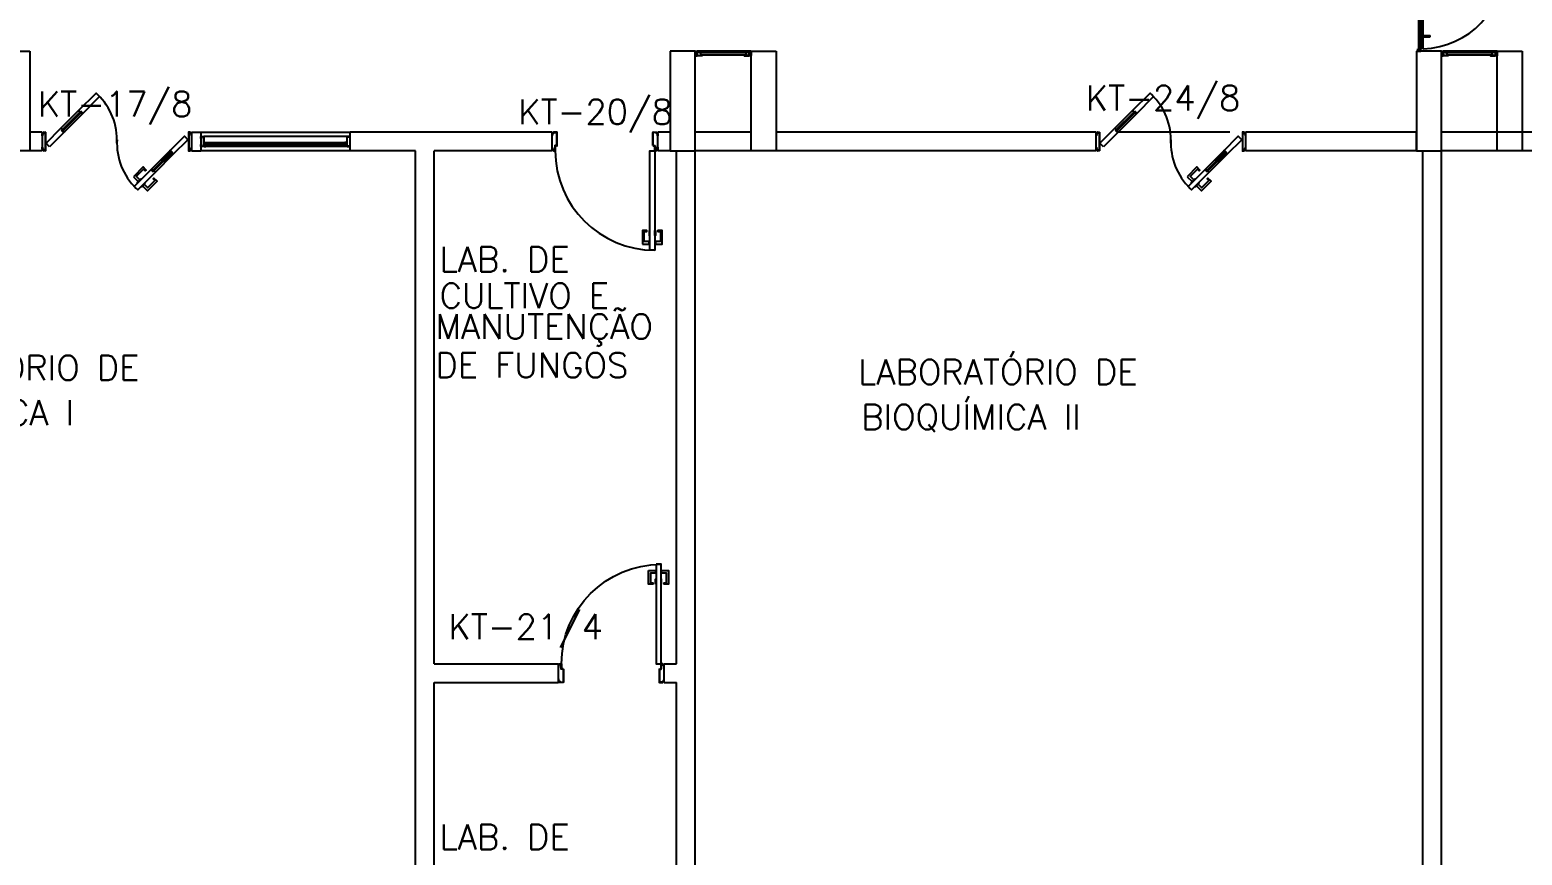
# Model space of a CAD drawing. Header units: millimetres. Extents: x 2686 to 2939, y 1294 to 1441.
# Drawn here: x 2822.32 to 2834.32, y 1425.19 to 1431.82 of the extents above; entities that cross this region are included whole.
import ezdxf

# ---------------------------------------------------------------- set-up
doc = ezdxf.new("R2010")
doc.units = ezdxf.units.MM
doc.linetypes.add('HIDDEN', pattern=[0.375, 0.25, -0.125])
for name, color, linetype in [('AR-ALV', 2, 'Continuous'), ('AR-ESCADA', 2, 'Continuous'), ('AR-ESQ', 1, 'Continuous'), ('AR-ESTC', 3, 'Continuous'), ('AR-PEITORIL', 1, 'Continuous'), ('AR-PORTA', 1, 'Continuous'), ('AR-VIDRO', 2, 'Continuous'), ('DT-ESQ-BAGUETE-C', 1, 'Continuous'), ('DT-ESQ-BAGUETE-V', 1, 'Continuous'), ('DT-ESQ-CHAPA DOBRADA-V', 1, 'Continuous'), ('DT-ESQ-MARCO-V', 1, 'Continuous'), ('DT-ESQ-PERFIL CADEIRA-C', 2, 'Continuous'), ('DT-ESQ-PERFIL CADEIRA-V', 2, 'Continuous'), ('DT-ESQ-PERFIL U-C', 2, 'Continuous'), ('DT-ESQ-VENEZIANA-C', 1, 'Continuous'), ('DT-ESQ-VENEZIANA-V', 1, 'Continuous'), ('DT-ESQ-VIDRO-C', 2, 'Continuous'), ('DT-TXTMOD', 1, 'Continuous'), ('ENDEREÇO', 2, 'Continuous'), ('maçaneta', 1, 'Continuous'), ('montantes', 1, 'Continuous'), ('mov', 1, 'Continuous'), ('PM-PERFIL U-C', 2, 'Continuous'), ('PM-VIDRO', 2, 'Continuous'), ('pm1', 2, 'Continuous'), ('pm2', 2, 'Continuous'), ('PROJ', 1, 'HIDDEN'), ('TEXTO', 2, 'Continuous')]:
    doc.layers.add(name, color=color, linetype=linetype)
doc.styles.add('S10', font='simplex.shx', dxfattribs={"height": 0.1})
doc.styles.add('UNB-100', font='simplex.shx', dxfattribs={"height": 0.2})
doc.styles.add('UNB1-100', font='simplex.shx', dxfattribs={"height": 0.2})

# ---------------------------------------------------------------- blocks, each defined once
blk = doc.blocks.new('EF01-P')
at = {"layer": 'DT-ESQ-BAGUETE-C', "ltscale": 0.1}
for points in [[(0.002, 0.035), (0.015, 0.035), (0.015, 0.033), (0.002, 0.033), (0.002, 0.005), (0.015, 0.005), (0.015, 0.004), (0.002, 0.004, -0.414214), (0, 0.005), (0, 0.033, -0.414214)], [(0.448, 0.035), (0.435, 0.035), (0.435, 0.033), (0.448, 0.033), (0.448, 0.005), (0.435, 0.005), (0.435, 0.004), (0.448, 0.004, 0.414214), (0.45, 0.005), (0.45, 0.033, 0.414214)]]:
    blk.add_lwpolyline(points, format="xyb", close=True, dxfattribs=at)
at = {"layer": 'DT-ESQ-PERFIL CADEIRA-C', "ltscale": 0.1}
for points in [[(0.01, 0.002), (0.01, 0.003), (0.002, 0.003, 1), (0.002, 0), (0.015, 0, 0.414214), (0.016, 0.002), (0.016, 0.033), (0.043, 0.033)], [(0.043, 0.006), (0.018, 0.006), (0.018, 0.016), (0.016, 0.016), (0.016, 0.006, 0.414214), (0.018, 0.005), (0.043, 0.005), (0.056, 0.005, 1), (0.056, 0.008), (0.043, 0.008), (0.043, 0.02), (0.043, 0.032), (0.056, 0.032, 1), (0.056, 0.035), (0.043, 0.035), (0.016, 0.035, 0.414214), (0.015, 0.033), (0.015, 0.002), (0.002, 0.002)], [(0.041, 0.02), (0.041, 0.032, -0.414214), (0.043, 0.033), (0.056, 0.033)], [(0.041, 0.02), (0.041, 0.008, 0.414214), (0.043, 0.006), (0.056, 0.006)], [(0.407, 0.006), (0.432, 0.006), (0.432, 0.016), (0.433, 0.016), (0.433, 0.006, -0.414214), (0.432, 0.005), (0.407, 0.005), (0.394, 0.005, -1), (0.394, 0.008), (0.407, 0.008), (0.407, 0.02), (0.407, 0.032), (0.394, 0.032, -1), (0.394, 0.035), (0.407, 0.035), (0.433, 0.035, -0.414214), (0.435, 0.033), (0.435, 0.002), (0.448, 0.002)], [(0.408, 0.02), (0.408, 0.032, 0.414214), (0.407, 0.033), (0.394, 0.033)], [(0.408, 0.02), (0.408, 0.008, -0.414214), (0.407, 0.006), (0.394, 0.006)], [(0.44, 0.002), (0.44, 0.003), (0.448, 0.003, -1), (0.448, 0), (0.435, 0, -0.414214), (0.433, 0.002), (0.433, 0.033), (0.407, 0.033)]]:
    blk.add_lwpolyline(points, format="xyb", dxfattribs=at)
at = {"layer": 'DT-ESQ-PERFIL CADEIRA-V', "ltscale": 0.1}
blk.add_line((0.015, 0), (0.435, 0), dxfattribs=at)
at = {"layer": 'DT-ESQ-VENEZIANA-C', "ltscale": 0.1}
for p, q in [((0.043, 0.011), (0.407, 0.011)), ((0.043, 0.009), (0.407, 0.009))]:
    blk.add_line(p, q, dxfattribs=at)
at = {"layer": 'DT-ESQ-VENEZIANA-V', "ltscale": 0.1}
blk.add_line((0.043, 0.031), (0.407, 0.031), dxfattribs=at)
blk = doc.blocks.new('PV1')
at = {"layer": 'AR-VIDRO'}
for p, q in [((0.682, 0.02), (0.005, 0.02)), ((0.682, 0.005), (0.005, 0.005)), ((0.022, 0.044), (0.022, 0.029)), ((0.022, 0.044), (0.688, 0.044)), ((0.022, 0.029), (0.688, 0.029)), ((2.703, 0.044), (2.037, 0.044)), ((2.703, 0.029), (2.037, 0.029)), ((2.043, 0.02), (2.72, 0.02)), ((2.043, 0.005), (2.72, 0.005)), ((2.703, 0.044), (2.703, 0.029))]:
    blk.add_line(p, q, dxfattribs=at)
at = {"layer": 'maçaneta'}
for p, q in [((0.112, 0.044), (0.112, 0.049)), ((0.112, 0.049), (0.132, 0.049)), ((0.117, 0.099), (0.127, 0.099)), ((0.117, 0.049), (0.117, 0.099)), ((0.127, 0.049), (0.127, 0.099)), ((0.132, 0.044), (0.132, 0.049)), ((2.613, 0.049), (2.593, 0.049)), ((2.593, 0.044), (2.593, 0.049)), ((2.598, 0.049), (2.598, 0.099)), ((2.608, 0.099), (2.598, 0.099)), ((2.608, 0.049), (2.608, 0.099)), ((2.613, 0.044), (2.613, 0.049))]:
    blk.add_line(p, q, dxfattribs=at)
at = {"layer": 'montantes'}
for p, q in [((0, 0), (0, 0.025)), ((0, 0.025), (0.02, 0.025)), ((0, 0), (0.02, 0)), ((0.005, 0.005), (0.005, 0.02)), ((0.02, 0.02), (0.02, 0.025)), ((0.02, 0), (0.02, 0.005)), ((0.642, 0.049), (0.693, 0.049)), ((0.642, 0.025), (0.693, 0.025)), ((0.688, 0.025), (0.668, 0.025)), ((0.668, 0.02), (0.668, 0.025)), ((0.668, 0), (0.668, 0.005)), ((0.688, 0), (0.668, 0)), ((0.682, 0.005), (0.682, 0.02)), ((0.688, 0.044), (0.688, 0.029)), ((0.688, 0), (0.688, 0.025)), ((0.693, 0.049), (0.693, 0.025)), ((2.032, 0.049), (2.032, 0.025)), ((2.082, 0.049), (2.032, 0.049)), ((2.082, 0.025), (2.032, 0.025)), ((2.037, 0.044), (2.037, 0.029)), ((2.037, 0.025), (2.057, 0.025)), ((2.037, 0), (2.037, 0.025)), ((2.037, 0), (2.057, 0)), ((2.043, 0.005), (2.043, 0.02)), ((2.057, 0.02), (2.057, 0.025)), ((2.057, 0), (2.057, 0.005)), ((2.705, 0.02), (2.705, 0.025)), ((2.725, 0.025), (2.705, 0.025)), ((2.705, 0), (2.705, 0.005)), ((2.725, 0), (2.705, 0)), ((2.72, 0.005), (2.72, 0.02)), ((2.725, 0), (2.725, 0.025))]:
    blk.add_line(p, q, dxfattribs=at)
for centre in [(0.693, 0.02), (2.032, 0.02)]:
    blk.add_circle(centre, 0.005, dxfattribs=at)
for centre, start, end in [((0.642, 0.044), 90, 180), ((0.642, 0.03), 180, 270), ((2.082, 0.044), 0, 90), ((2.082, 0.03), 270, 0)]:
    blk.add_arc(centre, 0.005, start, end, dxfattribs=at)
at = {"layer": 'mov'}
for centre, start, end in [((0.692, 0.025), 0, 178.3547), ((2.033, 0.025), 1.6453, 180)]:
    blk.add_arc(centre, 0.671, start, end, dxfattribs=at)
blk = doc.blocks.new('EF05B-P')
at = {"layer": 'DT-ESQ-BAGUETE-C', "ltscale": 0.1}
for points in [[(0.039, -0.05), (0.0255, -0.05), (0.0255, -0.0485), (0.039, -0.0485), (0.039, -0.0365), (0.0255, -0.0365), (0.0255, -0.035), (0.039, -0.035, -0.4142136), (0.0405, -0.0365), (0.0405, -0.0485, -0.4142136)], [(1.161, -0.05), (1.1745, -0.05), (1.1745, -0.0485), (1.161, -0.0485), (1.161, -0.0365), (1.1745, -0.0365), (1.1745, -0.035), (1.161, -0.035, 0.4142136), (1.1595, -0.0365), (1.1595, -0.0485, 0.4142136)]]:
    blk.add_lwpolyline(points, format="xyb", close=True, dxfattribs=at)
at = {"layer": 'DT-ESQ-BAGUETE-V', "ltscale": 0.1}
blk.add_line((1.161, -0.05), (0.039, -0.05), dxfattribs=at)
at = {"layer": 'DT-ESQ-CHAPA DOBRADA-V', "ltscale": 0.1}
blk.add_line((1.16, -0.067), (0.04, -0.067), dxfattribs=at)
at = {"layer": 'DT-ESQ-MARCO-V', "ltscale": 0.1}
for p, q in [((0.0235, -0.035), (1.1765, -0.035)), ((0.0235, -0.115), (1.1765, -0.115))]:
    blk.add_line(p, q, dxfattribs=at)
at = {"layer": 'DT-ESQ-PERFIL U-C', "ltscale": 0.1}
for points in [[(0.025, -0.0655), (0.025, -0.0655, 0.4142136), (0.0235, -0.067), (0.0235, -0.1135), (0.0015, -0.1135), (0.0015, -0.1), (0, -0.1), (0, -0.1135, 0.4142136), (0.0015, -0.115), (0.0235, -0.115, 0.4142136), (0.025, -0.1135), (0.025, -0.067), (0.04, -0.067, 1), (0.04, -0.064), (0.025, -0.064), (0.025, -0.0365, 0.4142136), (0.0235, -0.035), (0.0015, -0.035, 0.4142136), (0, -0.0365), (0, -0.05), (0.0015, -0.05), (0.0015, -0.0365), (0.0235, -0.0365), (0.0235, -0.064, 0.4142136), (0.025, -0.0655), (0.04, -0.0655)], [(1.175, -0.0655), (1.175, -0.0655, -0.4142136), (1.1765, -0.067), (1.1765, -0.1135), (1.1985, -0.1135), (1.1985, -0.1), (1.2, -0.1), (1.2, -0.1135, -0.4142136), (1.1985, -0.115), (1.1765, -0.115, -0.4142136), (1.175, -0.1135), (1.175, -0.067), (1.16, -0.067, -1), (1.16, -0.064), (1.175, -0.064), (1.175, -0.0365, -0.4142136), (1.1765, -0.035), (1.1985, -0.035, -0.4142136), (1.2, -0.0365), (1.2, -0.05), (1.1985, -0.05), (1.1985, -0.0365), (1.1765, -0.0365), (1.1765, -0.064, -0.4142136), (1.175, -0.0655), (1.16, -0.0655)]]:
    blk.add_lwpolyline(points, format="xyb", dxfattribs=at)
at = {"layer": 'DT-ESQ-VIDRO-C', "ltscale": 0.1}
blk.add_lwpolyline([(0.027, -0.062), (0.027, -0.052), (1.173, -0.052), (1.173, -0.062)], close=True, dxfattribs=at)
at = {"layer": 'DT-TXTMOD', "ltscale": 0.1, "style": 'S10', "flags": 3}
blk.add_attdef('EF05B', (0.05, 0), '', height=0.1, dxfattribs=at)
blk = doc.blocks.new('PM7B')
at = {"layer": 'maçaneta'}
for points in [[(0.732, -0.208), (0.771, -0.247), (0.785, -0.233), (0.758, -0.206, -0.414214), (0.758, -0.204), (0.813, -0.148), (0.827, -0.162), (0.834, -0.155), (0.81, -0.13)], [(0.806, -0.282), (0.845, -0.321), (0.923, -0.243), (0.898, -0.219), (0.891, -0.226), (0.905, -0.24), (0.849, -0.295, -0.414214), (0.847, -0.295), (0.82, -0.268)], [(0.845, -0.321), (0.806, -0.282), (0.82, -0.268), (0.847, -0.295, 0.414214), (0.849, -0.295), (0.905, -0.24), (0.891, -0.226), (0.898, -0.219), (0.923, -0.243)]]:
    blk.add_lwpolyline(points, format="xyb", close=True, dxfattribs=at)
for points in [[(0.792, -0.226), (0.764, -0.254), (0.767, -0.258), (0.795, -0.229)], [(0.792, -0.226), (0.764, -0.254), (0.767, -0.258), (0.795, -0.229)], [(0.827, -0.261), (0.799, -0.289), (0.795, -0.286), (0.824, -0.258)], [(0.827, -0.261), (0.799, -0.289), (0.795, -0.286), (0.824, -0.258)]]:
    blk.add_lwpolyline(points, close=True, dxfattribs=at)
at = {"layer": 'mov'}
for centre, start, end in [((0.099, 0.089), 356.8029, 46.3992), ((1.101, 0.061), 176.8029, 226.3992)]:
    blk.add_arc(centre, 0.501, start, end, dxfattribs=at)
at = {"layer": 'PM-PERFIL U-C'}
for p, q in [((0, 0.12), (0, 0.139)), ((0.001, 0.14), (0.01, 0.14)), ((0.01, 0.138), (0.002, 0.138)), ((0.002, 0.138), (0.002, 0.12)), ((0.01, 0.14), (0.01, 0.149)), ((0.012, 0.15), (0.023, 0.15)), ((0.023, 0.148), (0.012, 0.148)), ((0.012, 0.148), (0.012, 0.14)), ((0.023, 0.148), (0.023, 0.002)), ((0.025, 0.149), (0.025, 0.001)), ((1.175, 0.149), (1.175, 0.001)), ((1.188, 0.15), (1.176, 0.15)), ((1.177, 0.148), (1.188, 0.148)), ((1.177, 0.148), (1.177, 0.002)), ((1.188, 0.148), (1.188, 0.14)), ((1.189, 0.138), (1.198, 0.138)), ((1.19, 0.14), (1.19, 0.149)), ((1.198, 0.14), (1.19, 0.14)), ((1.198, 0.138), (1.198, 0.12)), ((1.2, 0.12), (1.2, 0.139)), ((0.002, 0.12), (0, 0.12)), ((0, 0.012), (0, 0.03)), ((0, 0.03), (0.002, 0.03)), ((0.01, 0.01), (0.001, 0.01)), ((0.002, 0.03), (0.002, 0.012)), ((0.002, 0.012), (0.01, 0.012)), ((0.01, 0.001), (0.01, 0.01)), ((0.012, 0.01), (0.012, 0.002)), ((0.012, 0.002), (0.023, 0.002)), ((0.023, 0), (0.012, 0)), ((1.188, 0.002), (1.177, 0.002)), ((1.176, 0), (1.188, 0)), ((1.188, 0.01), (1.188, 0.002)), ((1.198, 0.012), (1.189, 0.012)), ((1.19, 0.01), (1.198, 0.01)), ((1.19, 0.001), (1.19, 0.01)), ((1.198, 0.12), (1.2, 0.12)), ((1.198, 0.03), (1.198, 0.012)), ((1.2, 0.03), (1.198, 0.03)), ((1.2, 0.012), (1.2, 0.03))]:
    blk.add_line(p, q, dxfattribs=at)
for centre, start, end in [((0.001, 0.139), 90, 180), ((0.012, 0.149), 90, 180), ((0.01, 0.14), 270, 0), ((0.023, 0.149), 0, 90), ((1.176, 0.149), 90, 180), ((1.188, 0.149), 0, 90), ((1.189, 0.14), 180, 270), ((1.198, 0.139), 0, 90), ((0.001, 0.012), 180, 270), ((0.01, 0.01), 0, 90), ((0.012, 0.001), 180, 270), ((0.023, 0.001), 269.9386, 0), ((1.176, 0.001), 180, 270.0614), ((1.189, 0.01), 90, 180), ((1.188, 0.001), 270, 0), ((1.198, 0.012), 270, 0)]:
    blk.add_arc(centre, 0.0015, start, end, dxfattribs=at)
at = {"layer": 'PM-VIDRO'}
for p, q in [((0.161, 0.171), (0.302, 0.312)), ((0.309, 0.305), (0.168, 0.164)), ((0.891, -0.155), (1.032, -0.014)), ((1.039, -0.021), (0.898, -0.162))]:
    blk.add_line(p, q, dxfattribs=at)
at = {"layer": 'pm1'}
for p, q in [((0.302, 0.312), (0.291, 0.323)), ((0.302, 0.312), (0.309, 0.319)), ((0.327, 0.302), (0.309, 0.319)), ((0.316, 0.312), (0.309, 0.305)), ((0.32, 0.294), (0.309, 0.305)), ((0.327, 0.302), (0.32, 0.294)), ((0.03, 0.061), (0.15, 0.181)), ((0.178, 0.153), (0.058, 0.033)), ((0.15, 0.181), (0.161, 0.171)), ((0.154, 0.164), (0.161, 0.171)), ((0.171, 0.146), (0.154, 0.164)), ((0.168, 0.164), (0.161, 0.157)), ((0.168, 0.164), (0.178, 0.153)), ((0.178, 0.153), (0.171, 0.146)), ((0.058, 0.033), (0.03, 0.061)), ((1.022, -0.003), (1.029, 0.004)), ((1.029, 0.004), (1.046, -0.014)), ((1.032, -0.014), (1.039, -0.007)), ((1.046, -0.014), (1.039, -0.021)), ((0.873, -0.152), (0.88, -0.144)), ((0.873, -0.152), (0.891, -0.169)), ((0.88, -0.144), (0.891, -0.155)), ((0.884, -0.162), (0.891, -0.155)), ((0.898, -0.162), (0.891, -0.169)), ((0.898, -0.162), (0.909, -0.173))]:
    blk.add_line(p, q, dxfattribs=at)
for points in [[(0.291, 0.323), (0.433, 0.464), (0.461, 0.436), (0.32, 0.294)], [(1.032, -0.014), (1.022, -0.003), (1.142, 0.117), (1.17, 0.089), (1.05, -0.031), (1.039, -0.021)], [(0.909, -0.173), (0.767, -0.314), (0.739, -0.286), (0.873, -0.152)]]:
    blk.add_lwpolyline(points, dxfattribs=at)
at = {"layer": 'pm2', "color": 1}
for p, q in [((0.15, 0.181), (0.291, 0.323)), ((0.32, 0.294), (0.178, 0.153)), ((0.88, -0.144), (1.022, -0.003)), ((1.05, -0.031), (0.909, -0.173))]:
    blk.add_line(p, q, dxfattribs=at)
blk = doc.blocks.new('PM3B')
at = {"layer": 'maçaneta'}
for points in [[(0.02, 0.9), (-0.035, 0.9), (-0.035, 0.79), (0, 0.79), (0, 0.8), (-0.02, 0.8), (-0.02, 0.879, -0.414214), (-0.018, 0.88), (0.02, 0.88)], [(0.125, 0.9), (0.07, 0.9), (0.07, 0.88), (0.109, 0.88, -0.414214), (0.11, 0.879), (0.11, 0.8), (0.09, 0.8), (0.09, 0.79), (0.125, 0.79)]]:
    blk.add_lwpolyline(points, format="xyb", close=True, dxfattribs=at)
for points in [[(0.02, 0.79), (0.02, 0.83), (0.025, 0.83), (0.025, 0.79)], [(0.07, 0.79), (0.07, 0.83), (0.065, 0.83), (0.065, 0.79)]]:
    blk.add_lwpolyline(points, close=True, dxfattribs=at)
at = {"layer": 'mov'}
blk.add_arc((0.025, 0.15), 0.8, 0, 90, dxfattribs=at)
at = {"layer": 'PM-PERFIL U-C'}
for p, q in [((0, 0.12), (0, 0.139)), ((0.002, 0.12), (0, 0.12)), ((0.002, 0.14), (0.01, 0.14)), ((0.002, 0.138), (0.002, 0.12)), ((0.011, 0.138), (0.002, 0.138)), ((0.01, 0.14), (0.01, 0.149)), ((0.012, 0.15), (0.024, 0.15)), ((0.012, 0.148), (0.012, 0.14)), ((0.023, 0.148), (0.012, 0.148)), ((0.023, 0.109), (0.023, 0.148)), ((0.025, 0.149), (0.025, 0.109)), ((0.825, 0.149), (0.825, 0.109)), ((0.839, 0.15), (0.827, 0.15)), ((0.827, 0.148), (0.838, 0.148)), ((0.827, 0.109), (0.827, 0.148)), ((0.838, 0.148), (0.838, 0.14)), ((0.84, 0.14), (0.84, 0.149)), ((0.849, 0.14), (0.84, 0.14)), ((0.84, 0.138), (0.848, 0.138)), ((0.848, 0.138), (0.848, 0.12)), ((0.848, 0.12), (0.85, 0.12)), ((0.85, 0.12), (0.85, 0.139)), ((0, 0.03), (0.002, 0.03)), ((0, 0.012), (0, 0.03)), ((0.002, 0.03), (0.002, 0.012)), ((0.002, 0.012), (0.011, 0.012)), ((0.01, 0.01), (0.002, 0.01)), ((0.01, 0.002), (0.01, 0.01)), ((0.012, 0.011), (0.012, 0.002)), ((0.012, 0.002), (0.038, 0.002)), ((0.038, 0), (0.012, 0)), ((0.038, 0.109), (0.025, 0.109)), ((0.038, 0.107), (0.025, 0.107)), ((0.038, 0.107), (0.038, 0.002)), ((0.04, 0.108), (0.04, 0.002)), ((0.81, 0.108), (0.81, 0.002)), ((0.812, 0.109), (0.825, 0.109)), ((0.812, 0.107), (0.826, 0.107)), ((0.812, 0.107), (0.812, 0.002)), ((0.838, 0.002), (0.812, 0.002)), ((0.812, 0), (0.839, 0)), ((0.838, 0.011), (0.838, 0.002)), ((0.848, 0.012), (0.84, 0.012)), ((0.84, 0.002), (0.84, 0.01)), ((0.84, 0.01), (0.849, 0.01)), ((0.85, 0.03), (0.848, 0.03)), ((0.848, 0.03), (0.848, 0.012)), ((0.85, 0.012), (0.85, 0.03))]:
    blk.add_line(p, q, dxfattribs=at)
for centre, start, end in [((0.002, 0.139), 90, 180), ((0.012, 0.149), 90, 180), ((0.011, 0.14), 270, 0), ((0.024, 0.149), 360, 90), ((0.827, 0.149), 90, 180), ((0.84, 0.14), 180, 270), ((0.839, 0.149), 0, 90), ((0.849, 0.139), 0, 90), ((0.002, 0.012), 180, 270), ((0.012, 0.002), 180, 270), ((0.011, 0.011), 0, 90), ((0.025, 0.109), 180, 270), ((0.038, 0.002), 269.9386, 0), ((0.038, 0.108), 0, 90), ((0.812, 0.108), 90, 180), ((0.812, 0.002), 180, 270.0614), ((0.826, 0.109), 270, 0), ((0.84, 0.011), 90, 180), ((0.839, 0.002), 270, 0), ((0.849, 0.012), 270, 0)]:
    blk.add_arc(centre, 0.0015, start, end, dxfattribs=at)
at = {"layer": 'pm1'}
blk.add_lwpolyline([(0.065, 0.95), (0.065, 0.15), (0.025, 0.15), (0.025, 0.95)], close=True, dxfattribs=at)
blk = doc.blocks.new('PM3')
at = {"layer": 'maçaneta'}
for points in [[(0.02, 0.825), (-0.035, 0.825), (-0.035, 0.715), (0, 0.715), (0, 0.725), (-0.02, 0.725), (-0.02, 0.804, -0.414214), (-0.019, 0.805), (0.02, 0.805)], [(0.125, 0.825), (0.07, 0.825), (0.07, 0.805), (0.108, 0.805, -0.414214), (0.11, 0.804), (0.11, 0.725), (0.09, 0.725), (0.09, 0.715), (0.125, 0.715)]]:
    blk.add_lwpolyline(points, format="xyb", close=True, dxfattribs=at)
for points in [[(0.02, 0.715), (0.02, 0.755), (0.025, 0.755), (0.025, 0.715)], [(0.07, 0.715), (0.07, 0.755), (0.065, 0.755), (0.065, 0.715)]]:
    blk.add_lwpolyline(points, close=True, dxfattribs=at)
at = {"layer": 'mov'}
blk.add_arc((0.025, 0.075), 0.8, 0, 90, dxfattribs=at)
at = {"layer": 'PM-PERFIL U-C'}
for p, q in [((0, 0.045), (0, 0.063)), ((0.002, 0.045), (0, 0.045)), ((0.001, 0.065), (0.01, 0.065)), ((0.002, 0.063), (0.002, 0.045)), ((0.01, 0.063), (0.002, 0.063)), ((0.01, 0.065), (0.01, 0.073)), ((0.011, 0.075), (0.023, 0.075)), ((0.012, 0.073), (0.012, 0.064)), ((0.023, 0.073), (0.012, 0.073)), ((0.023, 0.033), (0.023, 0.073)), ((0.038, 0.032), (0.024, 0.032)), ((0.025, 0.073), (0.025, 0.034)), ((0.038, 0.034), (0.025, 0.034)), ((0.038, 0.032), (0.038, -0.073)), ((0.04, 0.032), (0.04, -0.074)), ((0.81, 0.032), (0.81, -0.074)), ((0.812, 0.034), (0.825, 0.034)), ((0.812, 0.032), (0.826, 0.032)), ((0.812, 0.032), (0.812, -0.073)), ((0.825, 0.073), (0.825, 0.034)), ((0.839, 0.075), (0.827, 0.075)), ((0.827, 0.073), (0.838, 0.073)), ((0.827, 0.033), (0.827, 0.073)), ((0.838, 0.073), (0.838, 0.064)), ((0.84, 0.065), (0.84, 0.073)), ((0.849, 0.065), (0.84, 0.065)), ((0.84, 0.063), (0.848, 0.063)), ((0.848, 0.063), (0.848, 0.045)), ((0.848, 0.045), (0.85, 0.045)), ((0.85, 0.045), (0.85, 0.063)), ((0, -0.045), (0.002, -0.045)), ((0, -0.064), (0, -0.045)), ((0.01, -0.065), (0.001, -0.065)), ((0.002, -0.045), (0.002, -0.063)), ((0.002, -0.063), (0.01, -0.063)), ((0.01, -0.074), (0.01, -0.065)), ((0.038, -0.075), (0.011, -0.075)), ((0.012, -0.065), (0.012, -0.073)), ((0.012, -0.073), (0.038, -0.073)), ((0.838, -0.073), (0.812, -0.073)), ((0.812, -0.075), (0.839, -0.075)), ((0.838, -0.065), (0.838, -0.073)), ((0.848, -0.063), (0.84, -0.063)), ((0.84, -0.074), (0.84, -0.065)), ((0.84, -0.065), (0.849, -0.065)), ((0.85, -0.045), (0.848, -0.045)), ((0.848, -0.045), (0.848, -0.063)), ((0.85, -0.064), (0.85, -0.045))]:
    blk.add_line(p, q, dxfattribs=at)
for centre, start, end in [((0.001, 0.063), 90, 180), ((0.011, 0.073), 90, 180), ((0.01, 0.064), 270, 0), ((0.023, 0.073), 360, 90), ((0.024, 0.033), 180, 270), ((0.038, 0.032), 0, 90), ((0.812, 0.032), 90, 180), ((0.827, 0.073), 90, 180), ((0.826, 0.033), 270, 0), ((0.84, 0.064), 180, 270), ((0.839, 0.073), 0, 90), ((0.849, 0.063), 0, 90), ((0.001, -0.064), 180, 270), ((0.01, -0.065), 0, 90), ((0.011, -0.074), 180, 270), ((0.038, -0.074), 269.9386, 0), ((0.812, -0.074), 180, 270.0614), ((0.84, -0.065), 90, 180), ((0.839, -0.074), 270, 0), ((0.849, -0.064), 270, 0)]:
    blk.add_arc(centre, 0.0015, start, end, dxfattribs=at)
at = {"layer": 'pm1'}
blk.add_lwpolyline([(0.065, 0.875), (0.065, 0.075), (0.025, 0.075), (0.025, 0.875)], close=True, dxfattribs=at)

msp = doc.modelspace()

# ---------------------------------------------------------------- linework, layer by layer
at = {"layer": 'AR-ALV'}
for p, q in [((2822.421, 1431), (2822.321, 1431)), ((2822.421, 1431), (2822.421, 1430.85)), ((2823.621, 1431), (2823.621, 1430.85)), ((2823.621, 1431), (2823.696, 1431)), ((2823.696, 1431), (2823.696, 1430.85)), ((2824.896, 1430.85), (2824.896, 1431)), ((2826.521, 1431), (2824.896, 1431)), ((2826.521, 1430.85), (2826.521, 1431)), ((2827.471, 1431), (2827.371, 1431)), ((2827.371, 1430.85), (2827.371, 1431)), ((2828.121, 1431), (2827.671, 1431)), ((2830.896, 1431), (2828.321, 1431)), ((2830.896, 1430.85), (2830.896, 1431)), ((2832.096, 1431), (2832.096, 1430.85)), ((2833.471, 1431), (2832.096, 1431)), ((2833.471, 1430.85), (2833.471, 1431)), ((2834.121, 1431), (2833.671, 1431)), ((2834.421, 1431), (2834.321, 1431)), ((2822.421, 1430.85), (2822.321, 1430.85)), ((2823.621, 1430.85), (2823.696, 1430.85)), ((2825.421, 1430.85), (2824.896, 1430.85)), ((2825.421, 1422.525), (2825.421, 1430.85)), ((2825.571, 1426.725), (2825.571, 1430.85)), ((2826.521, 1430.85), (2825.571, 1430.85)), ((2827.471, 1430.85), (2827.371, 1430.85)), ((2827.521, 1430.85), (2827.671, 1430.85)), ((2827.521, 1426.725), (2827.521, 1430.85)), ((2827.671, 1422.525), (2827.671, 1430.85)), ((2828.121, 1430.85), (2827.671, 1430.85)), ((2830.896, 1430.85), (2828.321, 1430.85)), ((2833.471, 1430.85), (2832.096, 1430.85)), ((2833.521, 1422.525), (2833.521, 1430.85)), ((2833.671, 1422.525), (2833.671, 1430.85)), ((2834.121, 1430.85), (2833.671, 1430.85)), ((2834.421, 1430.85), (2834.321, 1430.85)), ((2825.571, 1426.725), (2826.571, 1426.725)), ((2826.571, 1426.575), (2826.571, 1426.725)), ((2827.421, 1426.575), (2827.421, 1426.725)), ((2827.421, 1426.725), (2827.521, 1426.725)), ((2825.571, 1422.525), (2825.571, 1426.575)), ((2825.571, 1426.575), (2826.571, 1426.575)), ((2827.421, 1426.575), (2827.521, 1426.575)), ((2827.521, 1422.525), (2827.521, 1426.575))]:
    msp.add_line(p, q, dxfattribs=at)
at = {"layer": 'AR-ESTC'}
for p, q in [((2822.121, 1431.65), (2822.321, 1431.65)), ((2822.321, 1431.65), (2822.321, 1430.85)), ((2827.671, 1431.65), (2827.471, 1431.65)), ((2827.471, 1431.65), (2827.471, 1430.85)), ((2827.671, 1430.85), (2827.671, 1431.65)), ((2828.121, 1431.65), (2828.321, 1431.65)), ((2828.121, 1430.85), (2828.121, 1431.65)), ((2828.321, 1431.65), (2828.321, 1430.85)), ((2833.671, 1431.65), (2833.471, 1431.65)), ((2833.471, 1431.65), (2833.471, 1430.85)), ((2833.671, 1430.85), (2833.671, 1431.65)), ((2834.121, 1431.65), (2834.321, 1431.65)), ((2834.121, 1430.85), (2834.121, 1431.65)), ((2834.321, 1431.65), (2834.321, 1430.85)), ((2822.321, 1430.85), (2822.121, 1430.85)), ((2827.471, 1430.85), (2827.671, 1430.85)), ((2828.321, 1430.85), (2828.121, 1430.85)), ((2833.471, 1430.85), (2833.671, 1430.85)), ((2834.321, 1430.85), (2834.121, 1430.85))]:
    msp.add_line(p, q, dxfattribs=at)
at = {"layer": 'AR-PEITORIL'}
for p, q in [((2823.696, 1431), (2824.896, 1431)), ((2824.896, 1430.85), (2823.696, 1430.85))]:
    msp.add_line(p, q, dxfattribs=at)
at = {"layer": 'PROJ', "ltscale": 4}
msp.add_line((2869.471, 1431), (2831.071, 1431), dxfattribs=at)

# ---------------------------------------------------------------- block references
at = {"layer": 'AR-ESCADA', "rotation": 270}
msp.add_blockref('PV1', (2833.481, 1434.375), dxfattribs=at)
at = {"layer": 'AR-ESQ', "rotation": 180}
for name, p in [('EF01-P', (2828.121, 1431.65)), ('EF01-P', (2834.121, 1431.65)), ('EF05B-P', (2824.896, 1430.85))]:
    msp.add_blockref(name, p, dxfattribs=at)
at = {"layer": 'AR-PORTA'}
for p in [(2822.421, 1430.85), (2830.896, 1430.85)]:
    msp.add_blockref('PM7B', p, dxfattribs=at)
at = {"layer": 'AR-PORTA', "rotation": 180}
msp.add_blockref('PM3B', (2827.371, 1431), dxfattribs=at)
at = {"layer": 'AR-PORTA', "xscale": -1}
msp.add_blockref('PM3', (2827.421, 1426.65), dxfattribs=at)

# ---------------------------------------------------------------- texts
at = {"layer": 'ENDEREÇO', "style": 'UNB1-100'}
for s, p in [('KT-17/8', (2822.385, 1431.127)), ('KT-24/8', (2830.812, 1431.175)), ('KT-20/8', (2826.248, 1431.063)), ('KT-21/4', (2825.687, 1426.923))]:
    msp.add_text(s, height=0.2, dxfattribs=at).set_placement(p)
at = {"layer": 'TEXTO', "style": 'UNB-100'}
for s, p in [('LAB. DE', (2825.616, 1429.877)), ('CULTIVO E', (2825.616, 1429.585)), ('MANUTENÇÃO', (2825.582, 1429.337)), ('LABORATÓRIO DE', (2820.956, 1429.005)), ('DE FUNGOS', (2825.582, 1429.026)), ('LABORATÓRIO DE', (2828.982, 1428.972)), ('BIOQUÍMICA I', (2820.98, 1428.644)), ('BIOQUÍMICA II', (2829.006, 1428.61)), ('LAB. DE', (2825.616, 1425.233))]:
    msp.add_text(s, height=0.2, dxfattribs=at).set_placement(p)

doc.saveas('drawing.dxf')
